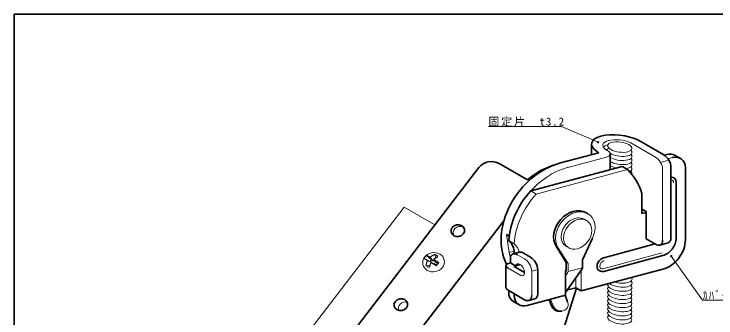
# Model space of a CAD drawing. Units: millimetres on the paper. Extents: x -405 to 405, y -286 to 286.
# Drawn here: x -405 to -147.7, y -122.5 to -11 of the extents above; entities that cross this region are included whole.
import ezdxf

# ---------------------------------------------------------------- set-up
doc = ezdxf.new("R2010")
doc.units = ezdxf.units.MM
doc.header["$PDMODE"] = 32
doc.header["$PDSIZE"] = 0.5
for name, color, linetype, lineweight in [('0-0_吊りボルト', 4, 'Continuous', 18), ('0-2_ｶﾊﾞｰ部', 6, 'Continuous', 25), ('0-3_固定片', 7, 'Continuous', 35), ('0-5_ブレス材', 4, 'Continuous', 18), ('0-6_ビス', 4, 'Continuous', 18), ('0-7_可動片', 5, 'Continuous', 25), ('0-8_基準線', 4, 'Continuous', 18), ('0-9_バネ', 4, 'Continuous', 18), ('0-A_カシメピン', 134, 'Continuous', 25), ('F-0_図面枠', 4, 'Continuous', 18)]:
    doc.layers.add(name, color=color, linetype=linetype, lineweight=lineweight)
doc.styles.add('ＭＳ ゴシック', font='')
doc.styles.get('ＭＳ ゴシック').set_extended_font_data('MS Gothic')

msp = doc.modelspace()

# ---------------------------------------------------------------- linework, layer by layer
at = {"layer": '0-0_吊りボルト'}
msp.add_ellipse((-182.922, -59.828), major_axis=(-4.462, 0.587), ratio=0.414, dxfattribs=at)
for centre, start_param, end_param in [((-182.922, -61.328), 5.926419, 6.5101202), ((-182.922, -61.328), 0.6974139, 3.6072595), ((-182.922, -64.328), 5.926419, 5.9688192), ((-182.922, -62.828), 0.4656669, 0.4735614), ((-182.922, -62.828), 0.7155915, 3.6072595), ((-182.922, -64.328), 0.7155915, 3.6072595), ((-182.922, -65.828), 0.7155915, 1.3473574), ((-182.922, -65.828), 2.1343033, 3.6072595), ((-182.922, -67.328), 2.5581215, 3.6072595), ((-182.922, -68.828), 2.9756893, 3.6072595), ((-182.922, -107.828), 1.2049873, 3.5079174), ((-182.922, -110.828), 6.1693309, 9.8904448), ((-182.922, -109.328), 0.5965954, 3.6072595), ((-182.922, -112.328), 5.926419, 9.8904448), ((-182.922, -113.828), 5.926419, 9.8904448), ((-182.922, -115.328), 5.926419, 9.8904448), ((-182.922, -116.828), 5.926419, 9.8904448), ((-182.922, -118.328), 5.926419, 9.8904448), ((-182.922, -119.828), 5.926419, 9.8904448), ((-182.922, -121.328), 5.926419, 9.8904448), ((-182.922, -122.828), 5.926419, 9.8904448)]:
    msp.add_ellipse(centre, major_axis=(-4.462, 0.587), ratio=0.414, start_param=start_param, end_param=end_param, dxfattribs=at)
at = {"layer": '0-2_ｶﾊﾞｰ部', "color": 7, "lineweight": 35}
for p, q in [((-165.706, -62.557), (-166.566, -62.788)), ((-165.706, -62.557), (-166.566, -62.788)), ((-160.663, -64.016), (-162.655, -62.866)), ((-160.663, -64.016), (-162.655, -62.866)), ((-182.065, -66.94), (-215.593, -75.924)), ((-182.065, -66.94), (-180.073, -68.09)), ((-158.889, -93.914), (-158.889, -67.41)), ((-162.27, -93.32), (-162.27, -72.818)), ((-174.827, -76.893), (-174.827, -84.185)), ((-173.311, -83.779), (-174.827, -84.185)), ((-170.022, -95.397), (-188.833, -100.438)), ((-219.746, -98.424), (-221.968, -99.019)), ((-215.612, -100.237), (-218.231, -98.725)), ((-167.099, -99.614), (-188.833, -105.438)), ((-224.654, -103.431), (-224.654, -111.345)), ((-221.674, -103.687), (-217.834, -105.904)), ((-213.014, -104.737), (-213.014, -113.762)), ((-202.597, -105.126), (-202.838, -105.19)), ((-202.838, -114.19), (-202.838, -105.19)), ((-197.043, -112.638), (-167.099, -104.614)), ((-223.896, -112.333), (-217.812, -115.845)), ((-223.666, -113.092), (-223.666, -112.465)), ((-197.043, -112.638), (-199.035, -111.488)), ((-221.674, -114.242), (-221.674, -113.615)), ((-216.848, -117.944), (-202.838, -114.19)), ((-214.075, -115.551), (-216.297, -116.146)), ((-219.898, -117.636), (-221.89, -116.486))]:
    msp.add_line(p, q, dxfattribs=at)
at = {"layer": '0-2_ｶﾊﾞｰ部', "color": 4, "lineweight": 18}
for p, q in [((-163.714, -63.707), (-165.236, -64.115)), ((-163.714, -63.707), (-165.236, -64.115)), ((-180.073, -68.09), (-213.601, -77.074)), ((-213.594, -77.072), (-215.586, -75.922)), ((-221.63, -95.305), (-223.622, -94.155)), ((-217.833, -100.833), (-220.453, -99.32)), ((-167.358, -98.648), (-189.091, -104.472)), ((-223.896, -104.282), (-219.172, -107.009)), ((-213.014, -104.762), (-215.235, -105.357)), ((-215.235, -105.333), (-215.235, -114.357)), ((-197.043, -112.638), (-197.043, -104.955)), ((-199.035, -111.488), (-199.035, -107.767))]:
    msp.add_line(p, q, dxfattribs=at)
at = {"layer": '0-2_ｶﾊﾞｰ部', "color": 7, "lineweight": 35}
msp.add_lwpolyline([(-223.03, -100.808), (-223.03, -102.333), (-221.244, -103.363), (-219.474, -102.889)], dxfattribs=at)
for centre, radius, start, end in [((-227.666, -98.587), 6, 0, 47.6241), ((-224.166, -100.087), 2.5, 281.53696, 297.03288), ((-222.174, -101.237), 2.5, 281.53696, 308.4111)]:
    msp.add_arc(centre, radius, start, end, dxfattribs=at)
at = {"layer": '0-2_ｶﾊﾞｰ部', "color": 4, "lineweight": 18}
msp.add_arc((-225.674, -99.737), 6, 12.46431, 47.6241, dxfattribs=at)
at = {"layer": '0-2_ｶﾊﾞｰ部', "color": 7, "lineweight": 35}
for centre, major_axis, ratio, start_param, end_param in [((-165.71, -67.558), (3.416, 4.452), 0.767, 0.1006363, 0.7856113), ((-165.71, -67.558), (3.416, 4.452), 0.767, 0.1006363, 0.7856113), ((-163.718, -68.708), (3.416, 4.452), 0.767, 5.497574, 7.0687966), ((-199.941, -90.914), (18.445, 24.038), 0.767, 5.7710132, 6.2027241), ((-164.684, -73.467), (1.708, 2.226), 0.767, 5.497574, 6.8490315), ((-201.933, -89.764), (15.371, 20.032), 0.767, 1.464859, 2.292799), ((-167.099, -96.114), (5.807, 7.568), 0.767, 3.9263515, 5.4984265), ((-167.099, -94.614), (3.416, 4.452), 0.767, 3.9263515, 5.4984265), ((-220.432, -102.333), (-1.841, 3.188), 0.575, 5.4957476, 7.070623), ((-218.21, -101.737), (-1.841, 3.188), 0.575, 5.4957476, 6.1323206), ((-215.612, -103.237), (-1.841, 3.188), 0.575, 3.9208722, 5.5039058), ((-221.674, -103.687), (-2.98, 0.392), 0.414, 5.4975293, 7.0688413), ((-188.833, -102.938), (1.708, 2.226), 0.767, 0.7847588, 3.9272039), ((-188.833, -102.938), (1.708, 2.226), 0.767, 0.7847588, 3.9272039), ((-221.674, -111.737), (-2.98, 0.392), 0.414, 6.2831853, 7.0688413), ((-218.836, -111.793), (3.416, 4.452), 0.767, 2.3559814, 3.2426478), ((-216.844, -112.943), (3.416, 4.452), 0.767, 2.3559814, 3.9272039), ((-217.833, -112.833), (-1.841, 3.188), 0.575, 2.3541549, 3.9290304), ((-215.612, -112.237), (-1.841, 3.188), 0.575, 2.9868829, 3.9290304)]:
    msp.add_ellipse(centre, major_axis=major_axis, ratio=ratio, start_param=start_param, end_param=end_param, dxfattribs=at)
at = {"layer": '0-2_ｶﾊﾞｰ部', "color": 4, "lineweight": 18}
for centre, major_axis, ratio, start_param, end_param in [((-164.684, -73.467), (1.099, 1.432), 0.637952, 5.497574, 6.7832188), ((-199.941, -90.914), (15.371, 20.032), 0.767, 1.464859, 2.292799), ((-219.565, -104.833), (-1.227, 2.126), 0.575, 2.5834909, 6.8179449), ((-217.833, -103.833), (-1.841, 3.188), 0.575, 3.9208722, 5.5039058), ((-188.833, -102.938), (1.099, 1.432), 0.637952, 0.7847588, 3.9272039), ((-188.833, -102.938), (1.099, 1.432), 0.637952, 0.7847588, 3.9272039)]:
    msp.add_ellipse(centre, major_axis=major_axis, ratio=ratio, start_param=start_param, end_param=end_param, dxfattribs=at)
at = {"layer": '0-3_固定片'}
for p, q in [((-193.303, -58.7), (-193.303, -62.609)), ((-193.303, -58.7), (-193.303, -62.609)), ((-166.756, -62.67), (-176.013, -57.326)), ((-166.756, -62.67), (-176.013, -57.326)), ((-190.601, -61.885), (-191.378, -61.437)), ((-190.601, -61.885), (-191.378, -61.437)), ((-204.704, -65.664), (-190.601, -61.885)), ((-186.449, -62.337), (-186.449, -68.115)), ((-186.449, -62.337), (-186.449, -68.115)), ((-182.065, -66.94), (-180.073, -68.09)), ((-164.158, -67.17), (-164.158, -93.174)), ((-223.471, -92.535), (-224.51, -91.935)), ((-169.844, -95.5), (-173.311, -93.498)), ((-168.312, -95.806), (-165.221, -94.978)), ((-201.951, -112.269), (-199.035, -111.488))]:
    msp.add_line(p, q, dxfattribs=at)
at = {"layer": '0-3_固定片', "color": 4, "lineweight": 18}
for p, q in [((-169.847, -63.498), (-178.93, -58.254)), ((-169.847, -63.498), (-178.93, -58.254)), ((-187.507, -61.059), (-188.111, -60.71)), ((-187.507, -61.059), (-188.111, -60.71)), ((-201.933, -67.264), (-187.827, -63.484)), ((-167.688, -65.37), (-165.421, -64.763)), ((-167.688, -65.37), (-165.421, -64.763)), ((-167.249, -67.998), (-167.249, -94.002))]:
    msp.add_line(p, q, dxfattribs=at)
msp.add_lwpolyline([(-224.51, -91.935), (-223.473, -98.536), (-221.689, -98.058)], dxfattribs=at)
at = {"layer": '0-3_固定片'}
for centre, major_axis, ratio, start_param, end_param in [((-182.922, -59.828), (-10.366, 1.365), 0.414, 4.0385959, 6.9564627), ((-182.922, -59.828), (-10.366, 1.365), 0.414, 4.0385959, 6.9564627), ((-166.756, -65.67), (-1.838, 3.183), 0.577, 3.9260805, 5.4986974), ((-166.756, -65.67), (-1.838, 3.183), 0.577, 3.9260805, 5.4986974), ((-204.704, -88.164), (15.371, 20.032), 0.767, 0.7847588, 2.7897051), ((-169.847, -92.498), (-1.838, 3.183), 0.577, 2.3558911, 3.9272943), ((-166.756, -91.67), (-1.838, 3.183), 0.577, 2.9880121, 3.9272943)]:
    msp.add_ellipse(centre, major_axis=major_axis, ratio=ratio, start_param=start_param, end_param=end_param, dxfattribs=at)
at = {"layer": '0-3_固定片', "color": 4, "lineweight": 18}
for centre, major_axis, ratio, start_param, end_param in [((-182.922, -59.828), (-6.219, 0.819), 0.414, 4.071197, 6.9238615), ((-182.922, -61.328), (-6.219, 0.819), 0.414, 5.5481977, 6.0468122), ((-182.922, -61.328), (-6.219, 0.819), 0.414, 5.5481977, 6.0468122), ((-182.922, -62.828), (-6.219, 0.819), 0.414, 5.5481977, 5.723567), ((-182.922, -62.828), (-6.219, 0.819), 0.414, 5.5481977, 5.723567), ((-190.601, -61.885), (-4.146, 0.546), 0.414, 2.3559366, 3.9272487), ((-190.601, -61.885), (-4.146, 0.546), 0.414, 2.3559366, 3.9272487), ((-169.847, -66.498), (-1.838, 3.183), 0.577, 3.9260805, 5.4986974), ((-201.933, -89.764), (15.371, 20.032), 0.767, 0.7847588, 2.2222498), ((-201.933, -89.764), (15.371, 20.032), 0.767, 2.489713, 2.5989754)]:
    msp.add_ellipse(centre, major_axis=major_axis, ratio=ratio, start_param=start_param, end_param=end_param, dxfattribs=at)
at = {"layer": '0-5_ブレス材'}
for p in [(-347.739, -193.682), (-250.691, -88.384)]:
    msp.add_line(p, (-261.952, -81.883), dxfattribs=at)
at = {"layer": '0-6_ビス'}
for p, q in [((-251.935, -101.224), (-253.733, -99.574)), ((-252.458, -100.208), (-252.516, -100.255)), ((-251.327, -101.564), (-252.516, -100.255)), ((-252.355, -100.128), (-252.458, -100.208)), ((-252.248, -100.05), (-252.355, -100.128)), ((-252.139, -99.974), (-252.248, -100.05)), ((-252.027, -99.901), (-252.139, -99.974)), ((-251.912, -99.83), (-252.027, -99.901)), ((-251.794, -99.761), (-251.912, -99.83)), ((-251.674, -99.693), (-251.794, -99.761)), ((-251.552, -99.628), (-251.674, -99.693)), ((-251.428, -99.564), (-251.552, -99.628)), ((-251.301, -99.501), (-251.428, -99.564)), ((-251.173, -99.44), (-251.301, -99.501)), ((-251.044, -99.38), (-251.173, -99.44)), ((-250.912, -99.322), (-251.044, -99.38)), ((-250.78, -99.264), (-250.912, -99.322)), ((-250.664, -99.215), (-250.78, -99.264)), ((-250.477, -100.516), (-250.664, -99.215)), ((-250.167, -100.347), (-250.293, -100.414)), ((-250.039, -100.282), (-250.167, -100.347)), ((-249.909, -100.218), (-250.039, -100.282)), ((-249.777, -100.155), (-249.909, -100.218)), ((-249.644, -100.094), (-249.777, -100.155)), ((-249.586, -100.068), (-249.644, -100.094)), ((-252.401, -101.804), (-254.664, -100.733)), ((-254.601, -100.769), (-254.664, -100.733)), ((-254.535, -100.806), (-254.601, -100.769)), ((-254.47, -100.844), (-254.535, -100.806)), ((-254.404, -100.881), (-254.47, -100.844)), ((-254.338, -100.918), (-254.404, -100.881)), ((-254.272, -100.956), (-254.338, -100.918)), ((-254.207, -100.993), (-254.272, -100.956)), ((-254.141, -101.031), (-254.207, -100.993)), ((-254.075, -101.068), (-254.141, -101.031)), ((-254.009, -101.106), (-254.075, -101.068)), ((-253.944, -101.143), (-254.009, -101.106)), ((-253.878, -101.181), (-253.944, -101.143)), ((-253.812, -101.219), (-253.878, -101.181)), ((-253.747, -101.256), (-253.812, -101.219)), ((-253.681, -101.294), (-253.747, -101.256)), ((-253.615, -101.332), (-253.681, -101.294)), ((-253.55, -101.369), (-253.615, -101.332)), ((-253.484, -101.407), (-253.55, -101.369)), ((-253.433, -101.437), (-253.484, -101.407)), ((-251.785, -102.155), (-253.433, -101.437)), ((-252.369, -101.821), (-252.401, -101.804)), ((-252.336, -101.84), (-252.369, -101.821)), ((-252.304, -101.859), (-252.336, -101.84)), ((-252.271, -101.878), (-252.304, -101.859)), ((-252.238, -101.896), (-252.271, -101.878)), ((-252.205, -101.915), (-252.238, -101.896)), ((-252.172, -101.934), (-252.205, -101.915)), ((-252.139, -101.952), (-252.172, -101.934)), ((-252.144, -102.2), (-251.139, -102.538)), ((-252.008, -102.282), (-252.141, -102.201)), ((-252.106, -101.971), (-252.139, -101.952)), ((-252.073, -101.99), (-252.106, -101.971)), ((-252.041, -102.009), (-252.073, -101.99)), ((-252.008, -102.027), (-252.041, -102.009)), ((-251.975, -102.046), (-252.008, -102.027)), ((-251.857, -102.374), (-252.008, -102.282)), ((-251.942, -102.065), (-251.975, -102.046)), ((-251.909, -102.084), (-251.942, -102.065)), ((-251.877, -102.103), (-251.909, -102.084)), ((-251.844, -102.122), (-251.877, -102.103)), ((-251.705, -102.467), (-251.857, -102.374)), ((-251.811, -102.141), (-251.844, -102.122)), ((-251.785, -102.155), (-251.811, -102.141)), ((-251.554, -102.56), (-251.705, -102.467)), ((-251.403, -102.653), (-251.554, -102.56)), ((-251.252, -102.747), (-251.403, -102.653)), ((-251.298, -101.541), (-251.327, -101.564)), ((-251.246, -101.501), (-251.298, -101.541)), ((-251.101, -102.841), (-251.252, -102.747)), ((-251.193, -101.462), (-251.246, -101.501)), ((-251.107, -100.934), (-251.211, -101.017)), ((-251.093, -101.088), (-251.211, -101.017)), ((-250.674, -101.946), (-251.211, -101.017)), ((-251.138, -101.424), (-251.193, -101.462)), ((-251.073, -102.578), (-251.139, -102.538)), ((-251.082, -101.388), (-251.138, -101.424)), ((-250.999, -100.853), (-251.107, -100.934)), ((-250.951, -102.935), (-251.101, -102.841)), ((-250.942, -101.18), (-251.093, -101.088)), ((-251.025, -101.352), (-251.082, -101.388)), ((-250.997, -102.624), (-251.073, -102.578)), ((-251.019, -101.349), (-251.025, -101.352)), ((-250.888, -100.775), (-250.999, -100.853)), ((-250.921, -102.67), (-250.997, -102.624)), ((-250.79, -101.273), (-250.942, -101.18)), ((-250.846, -102.717), (-250.921, -102.67)), ((-250.775, -100.698), (-250.888, -100.775)), ((-250.77, -102.764), (-250.846, -102.717)), ((-250.639, -101.366), (-250.79, -101.273)), ((-250.658, -100.624), (-250.775, -100.698)), ((-250.695, -102.81), (-250.77, -102.764)), ((-250.619, -102.857), (-250.695, -102.81)), ((-250.615, -101.981), (-250.674, -101.946)), ((-250.539, -100.552), (-250.658, -100.624)), ((-250.488, -101.459), (-250.639, -101.366)), ((-250.544, -102.904), (-250.619, -102.857)), ((-250.54, -102.027), (-250.615, -101.981)), ((-250.469, -102.952), (-250.544, -102.904)), ((-250.464, -102.073), (-250.54, -102.027)), ((-250.417, -100.482), (-250.539, -100.552)), ((-250.337, -101.552), (-250.488, -101.459)), ((-250.388, -102.12), (-250.464, -102.073)), ((-250.293, -100.414), (-250.417, -100.482)), ((-250.313, -102.166), (-250.388, -102.12)), ((-250.187, -101.646), (-250.337, -101.552)), ((-250.237, -102.213), (-250.313, -102.166)), ((-250.162, -102.26), (-250.237, -102.213)), ((-250.036, -101.741), (-250.187, -101.646)), ((-250.087, -102.307), (-250.162, -102.26)), ((-250.012, -102.355), (-250.087, -102.307)), ((-249.886, -101.835), (-250.036, -101.741)), ((-249.937, -102.402), (-250.012, -102.355)), ((-249.862, -102.45), (-249.937, -102.402)), ((-249.736, -101.93), (-249.886, -101.835)), ((-249.787, -102.497), (-249.862, -102.45)), ((-249.733, -102.531), (-249.787, -102.497)), ((-249.586, -102.025), (-249.736, -101.93)), ((-249.733, -102.531), (-249.329, -102.189)), ((-249.436, -102.12), (-249.586, -102.025)), ((-249.329, -102.189), (-249.436, -102.12)), ((-252.474, -103.131), (-253.959, -103.383)), ((-250.8, -103.029), (-250.951, -102.935)), ((-250.65, -103.124), (-250.8, -103.029)), ((-250.5, -103.219), (-250.65, -103.124)), ((-250.35, -103.313), (-250.5, -103.219)), ((-250.394, -102.999), (-250.469, -102.952)), ((-250.319, -103.046), (-250.394, -102.999)), ((-250.255, -103.374), (-250.35, -103.313)), ((-250.244, -103.094), (-250.319, -103.046)), ((-250.208, -103.133), (-250.255, -103.374)), ((-250.196, -103.124), (-250.244, -103.094))]:
    msp.add_line(p, q, dxfattribs=at)
for points in [[(-252.516, -100.255), (-252.553, -100.234), (-252.616, -100.198), (-252.68, -100.162), (-252.744, -100.126), (-252.808, -100.09), (-252.871, -100.054), (-252.935, -100.019), (-252.999, -99.983), (-253.063, -99.947), (-253.127, -99.911), (-253.191, -99.876), (-253.255, -99.84), (-253.319, -99.805), (-253.383, -99.769), (-253.447, -99.733), (-253.511, -99.698), (-253.575, -99.662), (-253.639, -99.627), (-253.703, -99.591), (-253.733, -99.574)], [(-253.433, -101.437), (-253.474, -101.525), (-253.525, -101.645), (-253.573, -101.768), (-253.618, -101.892), (-253.66, -102.019), (-253.7, -102.148), (-253.737, -102.279), (-253.771, -102.412), (-253.804, -102.546), (-253.834, -102.682), (-253.862, -102.82), (-253.889, -102.959), (-253.914, -103.099), (-253.937, -103.24), (-253.959, -103.383), (-253.959, -103.384)], [(-252.144, -102.2), (-252.159, -102.231), (-252.211, -102.347), (-252.26, -102.465), (-252.306, -102.585), (-252.349, -102.707), (-252.389, -102.832), (-252.427, -102.958), (-252.462, -103.086), (-252.495, -103.216), (-252.526, -103.347), (-252.555, -103.48), (-252.582, -103.615), (-252.608, -103.75), (-252.632, -103.887), (-252.642, -103.951)], [(-251.327, -101.564), (-251.345, -101.554), (-251.377, -101.536), (-251.409, -101.518), (-251.441, -101.5), (-251.473, -101.482), (-251.504, -101.464), (-251.536, -101.446), (-251.568, -101.428), (-251.6, -101.411), (-251.632, -101.393), (-251.664, -101.375), (-251.696, -101.357), (-251.728, -101.339), (-251.76, -101.322), (-251.792, -101.304), (-251.824, -101.286), (-251.856, -101.268), (-251.888, -101.25), (-251.92, -101.233), (-251.935, -101.224)], [(-251.785, -102.155), (-251.806, -102.2), (-251.831, -102.26), (-251.847, -102.3)]]:
    msp.add_lwpolyline(points, dxfattribs=at)
msp.add_ellipse((-251.211, -102.091), major_axis=(3.923, 0.78), ratio=0.876, dxfattribs=at)
for centre, major_axis, start_param, end_param in [((-252.005, -101.482), (2.792, 0.555), 2.0541649, 2.6152919), ((-252.005, -101.482), (2.792, 0.555), 0.3755651, 0.9053778), ((-251.071, -102.178), (1.396, 0.278), 2.0541649, 2.6152919), ((-252.005, -101.482), (2.792, 0.555), 5.2054255, 5.7742437), ((-251.071, -102.178), (1.396, 0.278), 5.1945086, 5.7742437), ((-252.005, -101.482), (2.792, 0.555), 3.7788784, 4.3131088)]:
    msp.add_ellipse(centre, major_axis=major_axis, ratio=0.876, start_param=start_param, end_param=end_param, dxfattribs=at)
at = {"layer": '0-7_可動片', "color": 7, "lineweight": 35}
for p, q in [((-204.704, -65.664), (-190.601, -61.885)), ((-227.172, -65.876), (-216.752, -71.892)), ((-285.835, -134.184), (-234.546, -67.343)), ((-164.158, -67.17), (-164.158, -93.174)), ((-270.938, -146.221), (-225.4, -86.852)), ((-223.471, -92.535), (-224.51, -91.935)), ((-198.776, -111.637), (-204.982, -130.952)), ((-201.951, -112.269), (-199.035, -111.488))]:
    msp.add_line(p, q, dxfattribs=at)
at = {"layer": '0-7_可動片', "color": 4, "lineweight": 18}
for p, q in [((-201.933, -67.264), (-187.827, -63.484)), ((-167.249, -67.998), (-167.249, -94.002))]:
    msp.add_line(p, q, dxfattribs=at)
at = {"layer": '0-7_可動片', "color": 7, "lineweight": 35}
msp.add_lwpolyline([(-173.311, -93.498), (-173.311, -83.498), (-174.827, -82.623)], dxfattribs=at)
at = {"layer": '0-7_可動片', "color": 4, "lineweight": 18}
msp.add_lwpolyline([(-224.51, -91.935), (-223.473, -98.536), (-221.689, -98.058)], dxfattribs=at)
at = {"layer": '0-7_可動片', "color": 7, "lineweight": 35}
for centre, major_axis, ratio, start_param, end_param in [((-230.216, -69.843), (5.216, 1.037), 0.8765, 0.784583, 2.3570097), ((-206.696, -87.014), (14.1, 18.376), 0.767, 0.8290519, 1.3143432)]:
    msp.add_ellipse(centre, major_axis=major_axis, ratio=ratio, start_param=start_param, end_param=end_param, dxfattribs=at)
at = {"layer": '0-7_可動片', "color": 4, "lineweight": 18}
for centre, major_axis, ratio, start_param, end_param in [((-201.933, -89.764), (15.371, 20.032), 0.767, 0.7847588, 2.2222498), ((-241.539, -91.128), (2.452, 0.488), 0.8765, 0.8734489, 3.57883), ((-241.539, -91.128), (2.452, 0.488), 0.8765, 0.8734489, 3.57883), ((-201.933, -89.764), (15.371, 20.032), 0.767, 2.489713, 2.5989754), ((-261.593, -118.873), (2.452, 0.488), 0.8765, 1.0981288, 3.3541501)]:
    msp.add_ellipse(centre, major_axis=major_axis, ratio=ratio, start_param=start_param, end_param=end_param, dxfattribs=at)
at = {"layer": '0-7_可動片', "color": 7, "lineweight": 35}
for centre in [(-242.332, -90.519), (-263.164, -117.668)]:
    msp.add_ellipse(centre, major_axis=(2.452, 0.488), ratio=0.8765, dxfattribs=at)
at = {"layer": '0-8_基準線'}
for p, q in [((-231.063, -52.302), (-204.313, -52.302)), ((-190.873, -58.075), (-204.313, -52.302)), ((-164.06, -99.833), (-152.561, -115.985)), ((-152.561, -115.985), (-125.811, -115.985))]:
    msp.add_line(p, q, dxfattribs=at)
for p in [(-190.873, -58.075), (-164.06, -99.833)]:
    msp.add_point(p, dxfattribs=at)
at = {"layer": '0-9_バネ', "color": 7, "lineweight": 35}
for p, q in [((-195.358, -83.876), (-194.665, -84.276)), ((-206.293, -96.225), (-202.597, -102.172)), ((-202.597, -102.172), (-202.597, -105.126)), ((-196.739, -104.525), (-202.838, -113.136)), ((-202.838, -105.467), (-202.597, -105.126)), ((-202.986, -114.23), (-202.042, -116.673)), ((-202.986, -114.23), (-202.042, -116.673)), ((-208.861, -115.804), (-207.955, -118.148)), ((-208.861, -115.804), (-207.955, -118.148)), ((-204.807, -120.088), (-204.206, -120.037)), ((-204.807, -120.088), (-204.206, -120.037))]:
    msp.add_line(p, q, dxfattribs=at)
at = {"layer": '0-9_バネ'}
for p, q in [((-205.6, -96.625), (-201.904, -102.572)), ((-201.904, -105.526), (-196.592, -104.102)), ((-202.051, -105.949), (-202.838, -107.06)), ((-208.298, -115.653), (-207.355, -118.096)), ((-208.298, -115.653), (-207.355, -118.096))]:
    msp.add_line(p, q, dxfattribs=at)
at = {"layer": '0-9_バネ', "color": 7, "lineweight": 35}
msp.add_lwpolyline([(-196.592, -104.063), (-196.592, -101.149), (-192.895, -93.214)], dxfattribs=at)
at = {"layer": '0-9_バネ'}
msp.add_lwpolyline([(-201.904, -105.486), (-201.904, -102.572), (-202.597, -102.172)], dxfattribs=at)
msp.add_arc((-202.704, -105.486), 0.8, 324.68768, 0, dxfattribs=at)
at = {"layer": '0-9_バネ', "color": 7, "lineweight": 35}
msp.add_arc((-197.392, -104.063), 0.8, 324.68768, 0, dxfattribs=at)
for centre, major_axis, ratio, start_param, end_param in [((-199.941, -90.914), (5.124, 6.677), 0.767, 0.1006363, 2.862578), ((-205.299, -117.436), (-2.577, 1.309), 0.9, 0.7845344, 2.1749906), ((-205.299, -117.436), (-2.577, 1.309), 0.9, 0.7845344, 2.1749906)]:
    msp.add_ellipse(centre, major_axis=major_axis, ratio=ratio, start_param=start_param, end_param=end_param, dxfattribs=at)
at = {"layer": '0-9_バネ'}
for centre, major_axis, ratio, start_param, end_param in [((-199.248, -91.314), (5.124, 6.677), 0.767, 4.9918767, 9.1457633), ((-204.698, -117.384), (-2.577, 1.309), 0.9, 0.7845344, 3.9295686), ((-204.698, -117.384), (-2.577, 1.309), 0.9, 0.7845344, 3.9295686)]:
    msp.add_ellipse(centre, major_axis=major_axis, ratio=ratio, start_param=start_param, end_param=end_param, dxfattribs=at)
at = {"layer": '0-A_カシメピン', "color": 4, "lineweight": 18}
for p, q in [((-195.115, -86.796), (-195.981, -86.296)), ((-195.115, -86.796), (-195.981, -86.296)), ((-201.649, -96.832), (-202.515, -96.332)), ((-201.649, -96.832), (-202.515, -96.332))]:
    msp.add_line(p, q, dxfattribs=at)
msp.add_ellipse((-199.248, -91.314), major_axis=(3.653, 4.76), ratio=0.767, start_param=0.1006363, end_param=3.2422985, dxfattribs=at)
msp.add_ellipse((-199.248, -91.314), major_axis=(3.653, 4.76), ratio=0.767, start_param=0.1006363, end_param=3.2422985, dxfattribs=at)
msp.add_ellipse((-198.382, -91.814), major_axis=(3.653, 4.76), ratio=0.767, dxfattribs=at)
msp.add_ellipse((-198.382, -91.814), major_axis=(3.653, 4.76), ratio=0.767, dxfattribs=at)
at = {"layer": 'F-0_図面枠', "color": 7, "lineweight": 35}
for q in [(-15.5, -11), (-405, -286)]:
    msp.add_line((-405, -11), q, dxfattribs=at)

# ---------------------------------------------------------------- texts
at = {"layer": '0-8_基準線', "color": 7, "char_height": 2.933, "attachment_point": 7, "style": 'ＭＳ ゴシック'}
for s, insert in [('\\T1.17;固定片\u3000t3.2', (-231.063, -52.302)), ('\\T1.22;\\W0.95;ｶﾊﾞｰ部\u3000t2.3', (-152.561, -115.985))]:
    msp.add_mtext(s, dxfattribs=dict(at, insert=insert))

doc.saveas('drawing.dxf')
